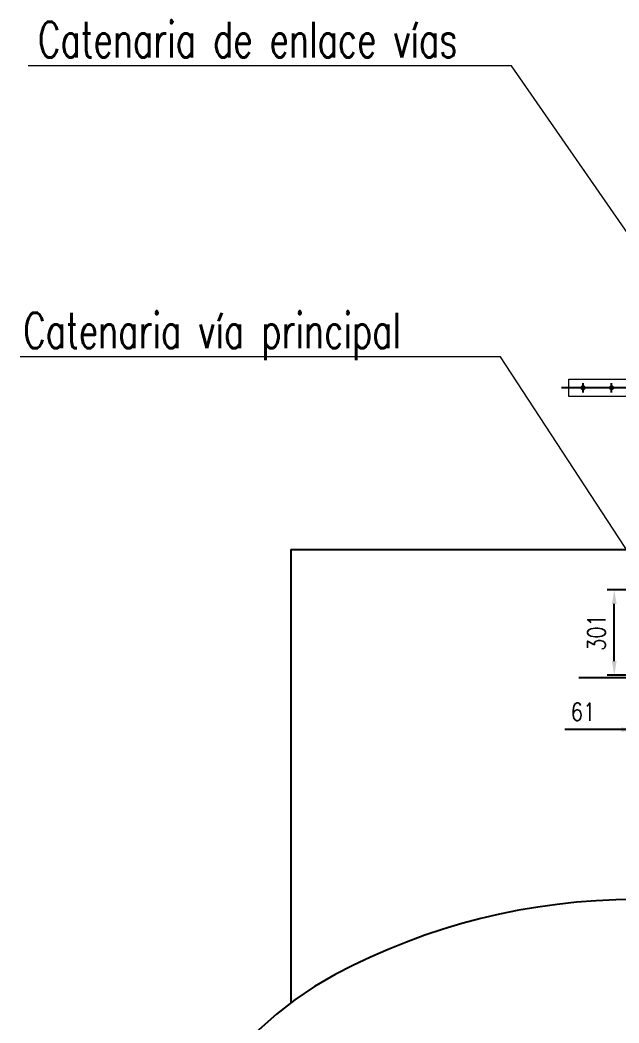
# Model space of a CAD drawing. Header units: millimetres. Extents: x -37020 to 35906, y -101 to 52234.
# Drawn here: x -39.784 to -37.68, y 249.378 to 252.901 of the extents above; entities that cross this region are included whole.
import ezdxf

# ---------------------------------------------------------------- set-up
doc = ezdxf.new("R2010")
doc.units = ezdxf.units.MM
doc.header["$PDMODE"] = 35
doc.header["$PDSIZE"] = 1
for name, pattern in [('ACAD_ISO04W100', [30, 24, -3, 0, -3]), ('CENTER', [50.8, 31.75, -6.35, 6.35, -6.35]), ('HIDDEN', [9.525, 6.35, -3.175])]:
    doc.linetypes.add(name, pattern=pattern)
for name, color, linetype in [('Catenaria', 2, 'Continuous'), ('CI-Proyecciones', 1, 'HIDDEN'), ('galibo', 41, 'Continuous'), ('GE-Cotas', 1, 'Continuous'), ('Layer1', 1, 'Continuous')]:
    doc.layers.add(name, color=color, linetype=linetype)
doc.styles.add('ROMAN_SIMPLEX', font='ROMANS')
doc.styles.add('Romans', font='romans.shx', dxfattribs={"width": 0.8})
doc.dimstyles.new('COTAS GENERAL', dxfattribs={"dimscale": 0.1, "dimtxt": 2.5, "dimasz": 2.5, "dimexe": 1, "dimexo": 1, "dimgap": 1.25, "dimtad": 1, "dimzin": 1, "dimdsep": 46, "dimtxsty": 'Romans', "dimcen": 1, "dimclrd": 2, "dimclre": 1, "dimclrt": 3, "dimaunit": 1, "dimadec": 3, "dimazin": 0, "dimtfac": 1, "dimtix": 1, "dimtmove": 0, "dimatfit": 0, "dimfxl": 1, "dimtolj": 1, "dimarcsym": 0})

# ---------------------------------------------------------------- blocks, each defined once
blk = doc.blocks.new('galibo TA')
at = {"layer": 'galibo', "linetype": 'HIDDEN'}
for q in [(-1.21, 4.1075), (0, 5.7)]:
    blk.add_line((-1.21, 5.7), q, dxfattribs=at)
for centre, radius, start, end in [((0, 2.23), 2.24, 90, 118.0725), ((-0.48, 3.13), 1.22, 118.0725, 180)]:
    blk.add_arc(centre, radius, start, end, dxfattribs=at)
blk = doc.blocks.new('*D357')
at = {"layer": 'Defpoints', "color": 0, "transparency": 16777216}
for p in [(-37.6963, 250.8996), (-37.5683, 250.8996), (-37.5608, 250.599)]:
    blk.add_point(p, dxfattribs=at)
at = {"layer": 'GE-Cotas', "color": 1, "lineweight": -2, "transparency": 16777216}
for p, q in [((-37.5933, 250.8996), (-37.7213, 250.8996)), ((-37.5858, 250.599), (-37.7213, 250.599))]:
    blk.add_line(p, q, dxfattribs=at)
at = {"layer": 'GE-Cotas', "color": 2, "lineweight": -2, "transparency": 16777216}
blk.add_line((-37.6963, 250.649), (-37.6963, 250.8496), dxfattribs=at)
at = {"layer": 'GE-Cotas', "color": 2, "transparency": 16777216}
for points in [[(-37.688, 250.8496), (-37.7046, 250.8496), (-37.6963, 250.8996)], [(-37.7046, 250.649), (-37.688, 250.649), (-37.6963, 250.599)]]:
    blk.add_solid(points, dxfattribs=at)
at = {"layer": 'GE-Cotas', "color": 3, "linetype": 'Continuous', "transparency": 16777216, "insert": (-37.7588, 250.7493), "char_height": 0.0625, "attachment_point": 5, "rotation": 90, "style": 'Romans'}
blk.add_mtext('\\A1;301', dxfattribs=at)
blk = doc.blocks.new('*D365')
at = {"layer": 'Defpoints', "color": 0, "transparency": 16777216}
for p in [(-37.6213, 250.5913), (-37.5608, 250.5913), (-37.5608, 250.4082)]:
    blk.add_point(p, dxfattribs=at)
at = {"layer": 'GE-Cotas', "color": 1, "lineweight": -2, "transparency": 16777216}
for p, q in [((-37.6213, 250.5663), (-37.6213, 250.3832)), ((-37.5608, 250.5663), (-37.5608, 250.3832))]:
    blk.add_line(p, q, dxfattribs=at)
at = {"layer": 'GE-Cotas', "color": 2, "lineweight": -2, "transparency": 16777216}
for p, q in [((-37.6213, 250.4082), (-37.8695, 250.4082)), ((-37.6713, 250.4082), (-37.7213, 250.4082)), ((-37.6213, 250.4082), (-37.5608, 250.4082)), ((-37.5108, 250.4082), (-37.4608, 250.4082))]:
    blk.add_line(p, q, dxfattribs=at)
at = {"layer": 'GE-Cotas', "color": 2, "transparency": 16777216}
for points in [[(-37.6713, 250.3998), (-37.6713, 250.4165), (-37.6213, 250.4082)], [(-37.5108, 250.4165), (-37.5108, 250.3998), (-37.5608, 250.4082)]]:
    blk.add_solid(points, dxfattribs=at)
at = {"layer": 'GE-Cotas', "color": 3, "linetype": 'Continuous', "transparency": 16777216, "insert": (-37.8061, 250.4707), "char_height": 0.0625, "attachment_point": 5, "style": 'Romans'}
blk.add_mtext('\\A1;61', dxfattribs=at)
blk = doc.blocks.new('p in 2200')
at = {"layer": 'Layer1', "linetype": 'Continuous', "lineweight": 15}
for p, q in [((-31.7083, 250.1188), (-31.2833, 250.1188)), ((-31.7083, 250.0585), (-31.7083, 250.1188)), ((-30.7929, 250.0585), (-31.7083, 250.0585))]:
    blk.add_line(p, q, dxfattribs=at)
at = {"layer": 'Layer1', "linetype": 'CENTER'}
for p, q in [((-31.6583, 250.0722), (-31.6583, 250.1051)), ((-31.5583, 250.0722), (-31.5583, 250.1051)), ((-29.0583, 250.0887), (-31.7336, 250.0887))]:
    blk.add_line(p, q, dxfattribs=at)
at = {"layer": 'Layer1', "linetype": 'Continuous', "lineweight": 15}
for centre in [(-31.6583, 250.0887), (-31.5583, 250.0887)]:
    blk.add_circle(centre, 0.007, dxfattribs=at)

msp = doc.modelspace()

# ---------------------------------------------------------------- linework, layer by layer
at = {"color": 8, "linetype": 'ACAD_ISO04W100', "ltscale": 10}
msp.add_line((-37.8213, 250.5913), (-37.4213, 250.5913), dxfattribs=at)
at = {"color": 1, "linetype": 'Continuous', "lineweight": 15, "elevation": 11.48}
msp.add_lwpolyline([(-37.402, 251.7945), (-38.0572, 252.7404), (-39.756, 252.7404)], dxfattribs=at)
at = {"color": 82, "linetype": 'Continuous', "lineweight": 15, "elevation": -11.48}
msp.add_lwpolyline([(-37.5608, 250.8996), (-38.0961, 251.7182), (-39.7845, 251.7182)], dxfattribs=at)

# ---------------------------------------------------------------- block references
at = {"layer": 'Catenaria', "linetype": 'Continuous'}
msp.add_blockref('p in 2200', (-6.1476, 1.5204), dxfattribs=at)
at = {"layer": 'CI-Proyecciones', "ltscale": 100}
msp.add_blockref('galibo TA', (-37.6224, 245.3413), dxfattribs=at)

# ---------------------------------------------------------------- texts
at = {"color": 1, "linetype": 'Continuous', "lineweight": 15, "style": 'ROMAN_SIMPLEX', "width": 0.7}
msp.add_text('Catenaria de enlace vías', height=0.125, dxfattribs=at).set_placement((-39.7211, 252.7698, 11.48))
at = {"color": 82, "linetype": 'Continuous', "lineweight": 15, "style": 'ROMAN_SIMPLEX', "width": 0.7}
msp.add_text('Catenaria vía principal', height=0.125, dxfattribs=at).set_placement((-39.7729, 251.7476, -11.48))

# ---------------------------------------------------------------- dimensions: what is measured, and where the dimension line sits
at = {"layer": 'GE-Cotas'}
dim = msp.add_linear_dim(base=(-37.6963, 250.8996, -11.48), p1=(-37.5608, 250.599, -11.48), p2=(-37.5683, 250.8996, -11.48), angle=90, dimstyle='COTAS GENERAL', override={"dimscale": 0.025, "dimasz": 2, "dimdec": 0, "dimlfac": 1000, "dimdsep": 44}, dxfattribs=at)
dim.commit()
dim.dimension.update_dxf_attribs({"geometry": '*D357', "text_midpoint": (-37.6963, 250.7493, -11.48), "dimtype": 160})
dim = msp.add_linear_dim(base=(-37.560785, 250.408177, -11.48), p1=(-37.621287, 250.591298), p2=(-37.560785, 250.591298, -11.48), dimstyle='COTAS GENERAL', override={"dimscale": 0.025, "dimasz": 2, "dimdec": 0, "dimlfac": 1000, "dimdsep": 44}, dxfattribs=at)
dim.commit()
dim.dimension.update_dxf_attribs({"geometry": '*D365', "text_midpoint": (-37.806146, 250.408177, -11.48), "dimtype": 160})

doc.saveas('drawing.dxf')
